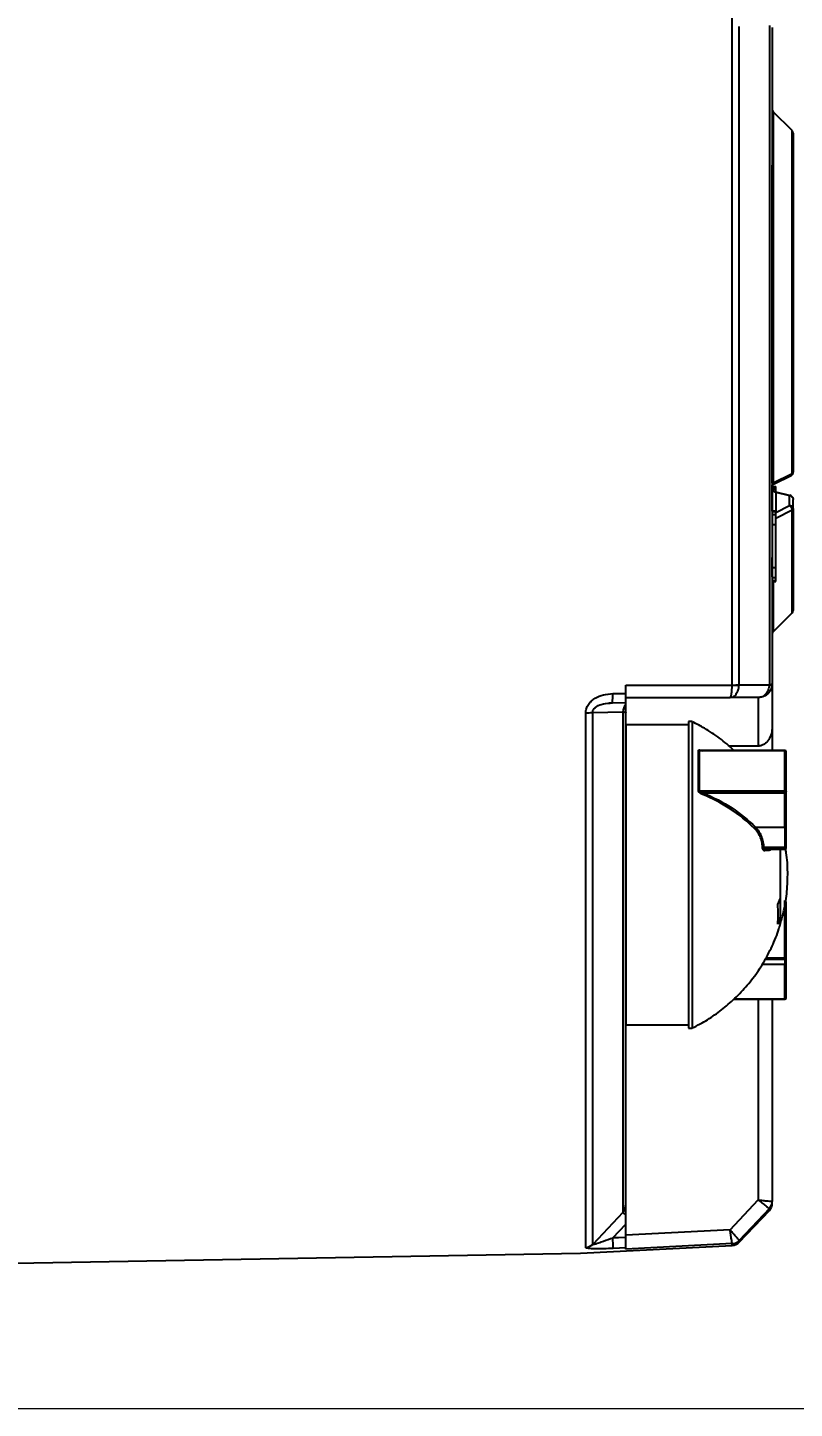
# Model space of a CAD drawing. Header units: millimetres. Extents: x 2687 to 4367, y 1046 to 2234.
# Drawn here: x 4146.4 to 4256.4, y 1858.8 to 2056.8 of the extents above; entities that cross this region are included whole.
import ezdxf

# ---------------------------------------------------------------- set-up
doc = ezdxf.new("R2010")
doc.units = ezdxf.units.MM
doc.layers.add('AM_5', color=3, linetype='Continuous', lineweight=25)
doc.styles.add('SLDTEXTSTYLE1', font='txt.shx', dxfattribs={"width": 0.7, "bigfont": 'gbcbig.shx'})
doc.dimstyles.new('SLDDIMSTYLE12$0', dxfattribs={"dimtxt": 12, "dimasz": 10, "dimexe": 0, "dimexo": 0.0625, "dimgap": 0.875, "dimtad": 1, "dimdec": 1, "dimlfac": 1.8, "dimrnd": 1e-09, "dimzin": 12, "dimdsep": 46, "dimtxsty": 'SLDTEXTSTYLE1', "dimcen": 0.09, "dimdle": 8.16, "dimclrd": 3, "dimclre": 3, "dimadec": 0, "dimazin": 3, "dimtfac": 1, "dimtdec": 1, "dimtofl": 0, "dimtmove": 0, "dimatfit": 3, "dimfxl": 0, "dimfrac": 2, "dimtolj": 1, "dimlwd": 5, "dimlwe": 5, "dimarcsym": 0})

# ---------------------------------------------------------------- blocks, each defined once
blk = doc.blocks.new('*D19')
at = {"layer": 'AM_5', "color": 3, "lineweight": 5, "transparency": 16777216}
blk.add_line((4094.31, 2086.22), (4289.73, 2086.22), dxfattribs=at)
at = {"layer": 'AM_5', "color": 3, "linetype": 'Continuous', "lineweight": 5, "transparency": 16777216}
for p, q in [((4289.73, 2076.22), (4289.73, 1868.79)), ((4094.31, 1858.79), (4289.73, 1858.79))]:
    blk.add_line(p, q, dxfattribs=at)
at = {"layer": 'AM_5', "color": 3, "transparency": 16777216}
for points in [[(4288.06, 2076.22), (4291.39, 2076.22), (4289.73, 2086.22)], [(4288.06, 1868.79), (4291.39, 1868.79), (4289.73, 1858.79)]]:
    blk.add_solid(points, dxfattribs=at)
at = {"layer": 'Defpoints', "color": 0, "transparency": 16777216}
for p in [(4094.24, 2086.22), (4094.24, 1858.79), (4289.73, 1858.79)]:
    blk.add_point(p, dxfattribs=at)
at = {"layer": 'AM_5', "color": 0, "transparency": 16777216, "insert": (4282.85, 1972.51), "char_height": 12, "attachment_point": 5, "rotation": 90, "style": 'SLDTEXTSTYLE1'}
blk.add_mtext('\\A1;230', dxfattribs=at)

msp = doc.modelspace()

# ---------------------------------------------------------------- linework, layer by layer
at = {"color": 7, "linetype": 'Continuous', "lineweight": 25}
for p, q in [((4256.062, 2042.02), (4253.355, 2044.737)), ((4256.062, 1992.874), (4256.062, 2042.02)), ((4256.209, 2041.668), (4256.209, 2039.082)), ((4253.209, 2037.404), (4253.209, 2037.051)), ((4256.208, 1993.024), (4256.208, 1994.317)), ((4253.355, 1991.514), (4256.062, 1992.874)), ((4253.487, 1991.35), (4255.932, 1992.577)), ((4253.487, 1991.35), (4255.932, 1992.577)), ((4253.208, 1991.154), (4253.215, 1991.226)), ((4253.208, 1987.463), (4253.208, 1991.178)), ((4253.208, 1990.973), (4253.708, 1990.973)), ((4253.208, 1990.846), (4253.708, 1990.846)), ((4253.208, 1990.782), (4253.708, 1990.782)), ((4253.236, 1990.591), (4253.708, 1990.591)), ((4253.708, 1990.846), (4253.708, 1990.973)), ((4253.708, 1990.594), (4253.708, 1990.846)), ((4253.708, 1990.591), (4253.708, 1990.782)), ((4253.708, 1990.174), (4253.708, 1990.591)), ((4253.708, 1990.463), (4253.708, 1990.591)), ((4253.708, 1990.174), (4253.708, 1990.463)), ((4253.708, 1990.174), (4255.708, 1989.706)), ((4255.708, 1989.706), (4253.708, 1990.174)), ((4253.708, 1990.174), (4253.708, 1987.522)), ((4253.708, 1987.257), (4255.708, 1988.261)), ((4255.708, 1988.261), (4255.708, 1989.706)), ((4255.94, 1989.651), (4255.754, 1989.728)), ((4255.94, 1989.651), (4255.754, 1989.728)), ((4256.144, 1989.408), (4256.172, 1989.326)), ((4256.192, 1989.267), (4256.176, 1989.332)), ((4256.192, 1989.252), (4256.208, 1989.121)), ((4256.208, 1987.828), (4256.208, 1989.121)), ((4253.208, 1987.522), (4253.708, 1987.522)), ((4253.208, 1987.385), (4253.708, 1987.385)), ((4253.208, 1986.973), (4253.708, 1986.973)), ((4253.708, 1986.445), (4256.062, 1987.625)), ((4253.708, 1987.385), (4253.708, 1987.522)), ((4253.708, 1986.973), (4253.708, 1987.385)), ((4256.062, 1972.86), (4256.062, 1987.625)), ((4253.208, 1985.537), (4253.708, 1985.537)), ((4253.708, 1979.354), (4253.708, 1985.537)), ((4253.208, 1978.055), (4253.208, 1980.799)), ((4253.208, 1979.354), (4253.708, 1979.354)), ((4253.208, 1977.918), (4253.708, 1977.918)), ((4253.208, 1977.506), (4253.708, 1977.506)), ((4253.208, 1977.49), (4253.708, 1977.49)), ((4253.208, 1977.369), (4253.708, 1977.369)), ((4253.355, 1977.369), (4253.355, 1970.153)), ((4253.708, 1977.506), (4253.708, 1977.918)), ((4253.355, 1970.153), (4256.062, 1972.86)), ((4232.208, 1961.322), (4232.208, 1962.497)), ((4232.208, 1962.497), (4247.462, 1962.495)), ((4247.463, 1962.513), (4247.462, 1962.495)), ((4248.469, 1962.495), (4248.472, 1962.564)), ((4248.472, 1962.564), (4252.795, 1962.556)), ((4252.795, 1962.556), (4252.796, 1962.597)), ((4253.208, 1962.717), (4253.202, 1962.556)), ((4230.343, 1961.289), (4232.208, 1961.322)), ((4232.208, 1960.717), (4247.159, 1960.717)), ((4247.159, 1960.717), (4247.387, 1960.779)), ((4247.159, 1960.717), (4247.204, 1960.769)), ((4251.208, 1960.717), (4247.159, 1960.717)), ((4251.208, 1960.717), (4251.208, 1953.765)), ((4227.472, 1958.6), (4231.796, 1958.683)), ((4229.809, 1959.948), (4230.303, 1959.995)), ((4229.97, 1959.925), (4230.29, 1959.973)), ((4230.29, 1959.973), (4232.208, 1960.007)), ((4232.208, 1958.532), (4232.208, 1959.707)), ((4241.208, 1956.801), (4232.208, 1956.801)), ((4241.708, 1957.301), (4241.208, 1957.301)), ((4241.208, 1957.301), (4241.208, 1919.745)), ((4241.708, 1957.301), (4241.708, 1919.745)), ((4253.208, 1956.465), (4253.208, 1953.152)), ((4242.629, 1947.35), (4242.629, 1953.137)), ((4255.008, 1953.152), (4242.723, 1953.152)), ((4242.725, 1953.117), (4242.725, 1947.336)), ((4242.725, 1953.117), (4255.008, 1953.117)), ((4251.208, 1953.765), (4246.982, 1953.765)), ((4255.008, 1953.152), (4255.008, 1953.093)), ((4255.008, 1953.117), (4255.008, 1953.152)), ((4255.008, 1947.336), (4255.008, 1953.117)), ((4255.208, 1949.918), (4255.208, 1952.952)), ((4255.208, 1950.363), (4255.208, 1952.952)), ((4255.208, 1947.224), (4255.208, 1950.363)), ((4242.725, 1947.336), (4255.008, 1947.336)), ((4243.296, 1947.083), (4255.008, 1947.083)), ((4255.008, 1947.083), (4255.008, 1947.336)), ((4255.008, 1942.15), (4255.008, 1947.083)), ((4255.208, 1942.291), (4255.208, 1947.224)), ((4250.828, 1942.15), (4255.008, 1942.15)), ((4255.008, 1942.15), (4255.008, 1939.225)), ((4255.008, 1939.225), (4251.983, 1939.225)), ((4252.359, 1938.777), (4252.112, 1938.744)), ((4252.282, 1938.968), (4255.008, 1938.968)), ((4252.285, 1938.972), (4252.405, 1938.988)), ((4252.285, 1938.972), (4255.008, 1938.972)), ((4254.405, 1931.972), (4254.405, 1938.972)), ((4254.408, 1928.301), (4254.408, 1938.968)), ((4255.008, 1939.03), (4255.008, 1939.225)), ((4255.008, 1938.972), (4255.008, 1939.03)), ((4255.008, 1938.968), (4255.008, 1938.972)), ((4253.997, 1931.058), (4254.405, 1931.972)), ((4255.008, 1923.398), (4255.008, 1931.634)), ((4255.208, 1931.414), (4255.208, 1931.43)), ((4254.405, 1929.144), (4253.997, 1928.23)), ((4254.072, 1929.144), (4254.405, 1929.144)), ((4254.405, 1928.301), (4254.405, 1929.144)), ((4254.908, 1929.255), (4255.208, 1929.255)), ((4254.373, 1928.301), (4254.408, 1928.301)), ((4252.202, 1923.204), (4255.008, 1923.204)), ((4252.285, 1923.398), (4255.008, 1923.398)), ((4255.008, 1923.262), (4255.008, 1923.398)), ((4255.008, 1923.204), (4255.008, 1923.262)), ((4255.008, 1923.211), (4255.008, 1923.204)), ((4255.008, 1923.204), (4255.008, 1922.442)), ((4255.208, 1920.24), (4255.208, 1923.378)), ((4255.208, 1922.583), (4255.208, 1923.088)), ((4255.008, 1922.442), (4251.764, 1922.442)), ((4255.008, 1917.509), (4255.008, 1922.442)), ((4255.208, 1917.651), (4255.208, 1922.583)), ((4241.208, 1919.745), (4241.208, 1913.301)), ((4241.708, 1919.745), (4241.708, 1913.301)), ((4255.208, 1917.651), (4255.208, 1920.24)), ((4247.66, 1917.451), (4255.008, 1917.451)), ((4247.722, 1917.509), (4255.008, 1917.509)), ((4251.208, 1917.451), (4251.208, 1888.676)), ((4253.208, 1917.451), (4253.208, 1888.476)), ((4255.008, 1917.451), (4255.008, 1917.509)), ((4255.008, 1917.485), (4255.008, 1917.451)), ((4232.208, 1913.801), (4241.208, 1913.801)), ((4241.208, 1913.301), (4241.708, 1913.301)), ((4247.159, 1884.396), (4251.208, 1888.676)), ((4252.795, 1887.448), (4248.472, 1882.878)), ((4248.472, 1882.631), (4252.796, 1887.187)), ((4252.796, 1887.446), (4252.795, 1887.448)), ((4252.796, 1887.446), (4252.796, 1887.187)), ((4253.205, 1888.477), (4253.208, 1888.476)), ((4231.796, 1886.903), (4227.472, 1882.316)), ((4230.356, 1883.226), (4232.208, 1885.19)), ((4232.208, 1883.32), (4232.208, 1885.19)), ((4096.208, 1878.767), (4225.734, 1881.027)), ((4225.734, 1881.027), (4247.462, 1882.166)), ((4232.208, 1881.827), (4230.409, 1881.735)), ((4247.462, 1882.415), (4232.208, 1881.613)), ((4232.208, 1881.613), (4232.208, 1881.827)), ((4247.462, 1882.415), (4247.462, 1882.414)), ((4247.462, 1882.166), (4247.462, 1882.414)), ((4248.472, 1882.878), (4248.47, 1882.881)), ((4248.472, 1882.631), (4248.472, 1882.878))]:
    msp.add_line(p, q, dxfattribs=at)
at = {"color": 7, "linetype": 'Continuous', "lineweight": 25, "flags": 128}
for points in [[(4247.463, 1962.513), (4247.463, 1968.121), (4247.463, 1973.746), (4247.463, 1979.366), (4247.463, 1984.96), (4247.463, 1990.505), (4247.463, 1995.98), (4247.463, 2001.365), (4247.463, 2006.637), (4247.463, 2011.777), (4247.463, 2016.765), (4247.463, 2021.581), (4247.463, 2026.207), (4247.463, 2030.625), (4247.463, 2034.817), (4247.463, 2038.768), (4247.463, 2042.462), (4247.463, 2045.884), (4247.463, 2049.022), (4247.463, 2051.863), (4247.463, 2054.396), (4247.463, 2056.612), (4247.463, 2058.502)], [(4248.472, 1962.564), (4248.473, 1968.249), (4248.473, 1973.951), (4248.473, 1979.647), (4248.473, 1985.314), (4248.473, 1990.929), (4248.473, 1996.471), (4248.473, 2001.916), (4248.473, 2007.242), (4248.473, 2012.429), (4248.473, 2017.455), (4248.473, 2022.3), (4248.473, 2026.944), (4248.473, 2031.37), (4248.473, 2035.558), (4248.473, 2039.493), (4248.473, 2043.158), (4248.473, 2046.539), (4248.473, 2049.621), (4248.473, 2052.393), (4248.473, 2054.844), (4248.473, 2056.963)], [(4252.797, 2057.108), (4252.797, 2056.214), (4252.797, 2054.967), (4252.797, 2053.374), (4252.797, 2051.44), (4252.797, 2049.173), (4252.797, 2046.584), (4252.797, 2043.683), (4252.797, 2040.483), (4252.797, 2036.996), (4252.797, 2033.238), (4252.797, 2029.224), (4252.797, 2024.972), (4252.797, 2020.498), (4252.797, 2015.823), (4252.797, 2010.965), (4252.797, 2005.946), (4252.797, 2000.785), (4252.796, 1995.506), (4252.796, 1990.129), (4252.796, 1984.679), (4252.796, 1979.177), (4252.796, 1973.647), (4252.796, 1968.113), (4252.796, 1962.597)], [(4253.355, 2044.737), (4253.355, 2044.237), (4253.355, 2043.358), (4253.355, 2042.108), (4253.355, 2040.501), (4253.355, 2038.553), (4253.355, 2036.284), (4253.355, 2033.718), (4253.355, 2030.881), (4253.355, 2027.803), (4253.355, 2024.515), (4253.355, 2021.051), (4253.355, 2017.447), (4253.355, 2013.741), (4253.355, 2009.97), (4253.355, 2006.174), (4253.355, 2002.391), (4253.355, 1998.662), (4253.355, 1995.023), (4253.355, 1991.514)], [(4253.208, 1991.445), (4253.208, 1993.142), (4253.208, 1996.106), (4253.208, 1999.206), (4253.208, 2002.404), (4253.208, 2005.662), (4253.208, 2008.94), (4253.209, 2012.198), (4253.209, 2015.396), (4253.209, 2018.496), (4253.209, 2021.461), (4253.209, 2024.253), (4253.209, 2026.84), (4253.209, 2029.189), (4253.209, 2031.273), (4253.209, 2033.065), (4253.209, 2034.545), (4253.209, 2035.695), (4253.209, 2036.499), (4253.209, 2036.95), (4253.209, 2037.051)], [(4253.708, 1990.174), (4253.724, 1990.188), (4253.739, 1990.195), (4253.753, 1990.196), (4253.766, 1990.19), (4253.776, 1990.177), (4253.784, 1990.159)], [(4226.462, 1881.855), (4226.462, 1882.812), (4226.462, 1884.14), (4226.462, 1885.834), (4226.463, 1887.885), (4226.463, 1890.286), (4226.463, 1893.027), (4226.463, 1896.097), (4226.463, 1899.482), (4226.463, 1903.168), (4226.463, 1907.142), (4226.463, 1911.385), (4226.463, 1915.881), (4226.463, 1920.611), (4226.463, 1925.555), (4226.463, 1930.694), (4226.463, 1936.005), (4226.463, 1941.467), (4226.463, 1947.057), (4226.463, 1952.752), (4226.463, 1958.529)], [(4227.472, 1882.316), (4227.472, 1883.269), (4227.472, 1884.59), (4227.472, 1886.275), (4227.472, 1888.316), (4227.472, 1890.705), (4227.472, 1893.432), (4227.472, 1896.485), (4227.472, 1899.853), (4227.472, 1903.521), (4227.472, 1907.474), (4227.472, 1911.696), (4227.472, 1916.169), (4227.472, 1920.875), (4227.472, 1925.794), (4227.472, 1930.906), (4227.472, 1936.191), (4227.472, 1941.625), (4227.472, 1947.186), (4227.472, 1952.853), (4227.472, 1958.6)], [(4231.796, 1958.683), (4231.796, 1953.005), (4231.796, 1947.413), (4231.796, 1941.935), (4231.796, 1936.593), (4231.796, 1931.413), (4231.796, 1926.417), (4231.796, 1921.627), (4231.796, 1917.066), (4231.796, 1912.753), (4231.796, 1908.708), (4231.796, 1904.95), (4231.796, 1901.494), (4231.796, 1898.357), (4231.796, 1895.553), (4231.796, 1893.093), (4231.796, 1890.99), (4231.796, 1889.252), (4231.796, 1887.888), (4231.796, 1886.903)], [(4232.208, 1956.801), (4232.208, 1956.732), (4232.208, 1956.336), (4232.208, 1955.595), (4232.208, 1954.52), (4232.208, 1953.13), (4232.208, 1951.447), (4232.208, 1949.499), (4232.208, 1947.318), (4232.208, 1944.939), (4232.208, 1942.402), (4232.208, 1939.749), (4232.208, 1937.022), (4232.208, 1934.268), (4232.208, 1931.53), (4232.208, 1928.854), (4232.208, 1926.284), (4232.208, 1923.863), (4232.208, 1921.629), (4232.208, 1919.619), (4232.208, 1917.867), (4232.208, 1916.401), (4232.208, 1915.246), (4232.208, 1914.42), (4232.208, 1913.936), (4232.208, 1913.801)], [(4255.008, 1947.336), (4255.047, 1947.334), (4255.085, 1947.327), (4255.119, 1947.317), (4255.15, 1947.303), (4255.174, 1947.286), (4255.193, 1947.267), (4255.204, 1947.246), (4255.208, 1947.224)], [(4232.208, 1883.32), (4231.171, 1883.267), (4230.356, 1883.226)], [(4247.159, 1884.396), (4238.786, 1883.956), (4232.208, 1883.611)]]:
    msp.add_lwpolyline(points, dxfattribs=at)
at = {"color": 7, "linetype": 'Continuous', "lineweight": 25}
for centre, radius, start, end in [((4253.706, 2045.09), 0.498, 180.0161, 225.11705), ((4255.712, 2041.668), 0.497, 0.01882, 45.13639), ((4255.709, 2041.668), 0.5, 359.99969, 44.79592), ((4255.708, 1993.024), 0.5, 296.63012, 359.99969), ((4256.016, 1993.066), 0.197, 283.44681, 347.66321), ((4253.402, 1991.321), 0.198, 103.88416, 168.00896), ((4255.748, 1989.68), 0.0477, 83.56953, 147.17328), ((4255.74, 1987.792), 0.47, 4.40164, 93.81095), ((4255.943, 1989.623), 0.0277, 97.12051, 149.18729), ((4253.595, 1987.691), 0.386, 180.21967, 206.01538), ((4255.96, 1987.853), 0.25, 294.15126, 354.20295), ((4255.708, 1973.214), 0.5, 314.99969, 359.99969), ((4253.708, 1969.799), 0.5, 134.99969, 179.99969), ((4247.966, 1972.368), 9.886, 267.083, 272.91637), ((4247.474, 1972.23), 9.717, 269.93747, 275.9006), ((4252.998, 1964.387), 1.842, 263.65489, 276.34449), ((4252.839, 1963.217), 0.622, 266.06012, 306.40262), ((4224.093, 1960.878), 6.263, 351.68842, 3.7557), ((4226.472, 1965.593), 7.063, 269.92223, 278.13872), ((4233.471, 1958.604), 1.677, 138.87029, 177.29865), ((4242.724, 1953.351), 0.233, 246.02224, 270.18014), ((4255.024, 1952.933), 0.185, 5.85563, 94.8496), ((4242.723, 1947.667), 0.331, 253.51988, 270.27832), ((4243.681, 1946.78), 0.49, 141.82926, 172.1209), ((4234.615, 1925.592), 22.921, 45.54722, 68.01561), ((4255.033, 1947.259), 0.179, 261.95022, 348.57794), ((4250.962, 1941.875), 0.305, 116.01, 165.05926), ((4255.033, 1942.327), 0.179, 261.95022, 348.57794), ((4251.955, 1939.692), 0.467, 252.26466, 273.46457), ((4252.305, 1938.777), 0.196, 95.78901, 189.85034), ((4255.055, 1938.998), 0.232, 48.45888, 101.56082), ((4255.008, 1939.172), 0.2, 269.98722, 359.98721), ((4255.008, 1939.168), 0.2, 269.99969, 359.99969), ((4242.479, 1929.644), 11.604, 352.99933, 7.00005), ((4255.058, 1925.097), 1.7, 268.31568, 275.06344), ((4255.012, 1923.407), 0.196, 268.95412, 358.91449), ((4255.033, 1922.619), 0.179, 261.95022, 348.57794), ((4255.033, 1917.686), 0.179, 261.95022, 348.57794), ((4255.024, 1917.67), 0.185, 265.14978, 354.14375), ((4251.703, 1888.479), 1.502, 316.65544, 359.93159), ((4251.715, 1888.476), 1.493, 316.39345, 359.98594), ((4251.708, 1888.22), 1.5, 316.49969, 359.99969), ((4240.328, 1895.162), 11.875, 224.06966, 226.85818), ((4203.674, 1881.543), 26.736, 0.41239, 3.60861), ((4226.386, 1883.358), 1.506, 272.92959, 316.19309), ((4247.38, 1883.917), 1.504, 273.13792, 316.44856), ((4247.384, 1883.914), 1.502, 272.97726, 316.40216), ((4247.384, 1883.664), 1.5, 272.99969, 316.49969)]:
    msp.add_arc(centre, radius, start, end, dxfattribs=at)
for points in [[(4253.209, 2056.793), (4253.209, 2056.703), (4253.209, 2056.522), (4253.209, 2055.067), (4253.209, 2052.762), (4253.209, 2049.547), (4253.209, 2045.482), (4253.209, 2040.604), (4253.209, 2034.97), (4253.209, 2028.642), (4253.209, 2021.69), (4253.209, 2014.192), (4253.208, 2006.231), (4253.208, 1997.896), (4253.208, 1989.277), (4253.208, 1980.475), (4253.208, 1971.576), (4253.208, 1965.67), (4253.208, 1962.717)], [(4256.209, 2041.668), (4256.209, 2041.501), (4256.209, 2041.166), (4256.209, 2040.049), (4256.209, 2038.499), (4256.209, 2036.495), (4256.209, 2034.076), (4256.209, 2031.275), (4256.209, 2028.133), (4256.209, 2024.694), (4256.209, 2021.008), (4256.209, 2017.128), (4256.208, 2013.11), (4256.208, 2009.012), (4256.208, 2004.89), (4256.208, 2000.811), (4256.208, 1996.813), (4256.208, 1994.287), (4256.208, 1993.024)], [(4253.208, 1990.708), (4253.213, 1990.661), (4253.224, 1990.567), (4253.288, 1990.49), (4253.32, 1990.451)], [(4256.208, 1987.828), (4256.208, 1986.732), (4256.208, 1984.541), (4256.208, 1981.66), (4256.208, 1979.129), (4256.208, 1977.013), (4256.208, 1975.331), (4256.208, 1974.122), (4256.208, 1973.356), (4256.208, 1973.261), (4256.208, 1973.214)], [(4253.208, 1962.717), (4253.208, 1962.639), (4253.208, 1962.483), (4253.208, 1961.215), (4253.208, 1959.284), (4253.208, 1957.405), (4253.208, 1956.465)], [(4243.296, 1947.083), (4244.737, 1946.403), (4247.621, 1945.043), (4249.759, 1943.114), (4250.828, 1942.15)]]:
    msp.add_open_spline(points, degree=3, dxfattribs=at)
for points, knots in [([(4256.208, 2007.506), (4256.208, 2008.761), (4256.208, 2011.27), (4256.209, 2014.981), (4256.209, 2017.706), (4256.209, 2019.495), (4256.209, 2020.416), (4256.209, 2021.323), (4256.209, 2022.217), (4256.209, 2023.096), (4256.209, 2023.687), (4256.209, 2024.099), (4256.209, 2024.575), (4256.209, 2025.29), (4256.209, 2026.106), (4256.209, 2026.814), (4256.209, 2027.498), (4256.209, 2028.182), (4256.209, 2028.669), (4256.209, 2029.406), (4256.209, 2030.289), (4256.209, 2031.457), (4256.209, 2032.438), (4256.209, 2033.275), (4256.209, 2033.918), (4256.209, 2034.428), (4256.209, 2034.863), (4256.209, 2035.276), (4256.209, 2035.678), (4256.209, 2035.955), (4256.209, 2036.333), (4256.209, 2036.752), (4256.209, 2037.274), (4256.209, 2037.712), (4256.209, 2038.036), (4256.209, 2038.268), (4256.209, 2038.428), (4256.209, 2038.574), (4256.209, 2038.671), (4256.209, 2038.748), (4256.209, 2038.825), (4256.209, 2038.93), (4256.209, 2039.019), (4256.209, 2039.065), (4256.209, 2039.082)], [0, 0, 0, 0, 0.0803647, 0.1607294, 0.2410941, 0.2624684, 0.283842, 0.3052151, 0.3265873, 0.3479574, 0.3693255, 0.3704427, 0.3788854, 0.405204, 0.4251182, 0.4428013, 0.4618483, 0.4808946, 0.4999402, 0.5035205, 0.5449145, 0.57896, 0.6143836, 0.643615, 0.6685119, 0.6871043, 0.7041218, 0.7223404, 0.7405585, 0.758776, 0.762108, 0.7964253, 0.8245029, 0.853496, 0.8824879, 0.8971785, 0.9118685, 0.9265578, 0.9412466, 0.9442716, 0.9541998, 0.9705965, 0.9890576, 1, 1, 1, 1]), ([(4256.208, 1999.327), (4256.208, 1999.488), (4256.208, 1999.962), (4256.208, 2000.458), (4256.208, 2000.934), (4256.208, 2001.49), (4256.208, 2002.334), (4256.208, 2003.294), (4256.208, 2004.981), (4256.208, 2006.373), (4256.208, 2007.506)], [0, 0, 0, 0, 0.0605828, 0.1780059, 0.1845972, 0.2371842, 0.3838571, 0.4956302, 0.5891103, 1, 1, 1, 1]), ([(4256.208, 1994.317), (4256.208, 1994.613), (4256.208, 1995.204), (4256.208, 1996.106), (4256.208, 1996.939), (4256.208, 1997.476), (4256.208, 1997.704)], [0, 0, 0, 0, 0.267189, 0.5343632, 0.8015234, 1, 1, 1, 1]), ([(4255.931, 1992.578), (4255.943, 1992.585), (4255.976, 1992.601), (4256.014, 1992.648), (4256.057, 1992.734), (4256.06, 1992.819), (4256.062, 1992.874)], [0, 0, 0, 0, 0.1405401, 0.3746799, 0.5898936, 1, 1, 1, 1]), ([(4253.339, 1990.453), (4253.311, 1990.48), (4253.255, 1990.533), (4253.23, 1990.597), (4253.218, 1990.629)], [0, 0, 0, 0, 0.5052965, 1, 1, 1, 1]), ([(4253.32, 1990.452), (4253.32, 1990.459), (4253.32, 1990.474), (4253.302, 1990.485), (4253.273, 1990.484), (4253.246, 1990.473), (4253.232, 1990.467)], [0, 0, 0, 0, 0.2336109, 0.4844564, 0.7436939, 1, 1, 1, 1]), ([(4253.237, 1991.2), (4253.243, 1991.199), (4253.263, 1991.196), (4253.33, 1991.257), (4253.432, 1991.317), (4253.484, 1991.348)], [0, 0, 0, 0, 0.1601422, 0.5688581, 1, 1, 1, 1]), ([(4253.32, 1990.451), (4253.345, 1990.421), (4253.397, 1990.358), (4253.528, 1990.251), (4253.636, 1990.205), (4253.708, 1990.174)], [0, 0, 0, 0, 0.233085, 0.4930073, 1, 1, 1, 1]), ([(4253.479, 1991.348), (4253.478, 1991.346), (4253.458, 1991.331), (4253.426, 1991.333), (4253.386, 1991.349), (4253.363, 1991.398), (4253.354, 1991.458), (4253.355, 1991.495), (4253.355, 1991.514)], [0, 0, 0, 0, 0.02846283, 0.31204876, 0.56943896, 0.79305666, 0.89635991, 1, 1, 1, 1]), ([(4255.708, 1989.706), (4255.748, 1989.699), (4255.821, 1989.685), (4255.889, 1989.652), (4255.92, 1989.637)], [0, 0, 0, 0, 0.5446681, 1, 1, 1, 1]), ([(4256.036, 1987.828), (4256.021, 1987.872), (4255.988, 1987.967), (4255.906, 1988.096), (4255.808, 1988.201), (4255.741, 1988.241), (4255.708, 1988.261)], [0, 0, 0, 0, 0.239538, 0.5175571, 0.7682031, 1, 1, 1, 1]), ([(4255.92, 1989.637), (4255.962, 1989.61), (4256.051, 1989.551), (4256.137, 1989.426), (4256.196, 1989.28), (4256.204, 1989.18), (4256.208, 1989.121)], [0, 0, 0, 0, 0.2427138, 0.5154318, 0.7146901, 1, 1, 1, 1]), ([(4255.92, 1989.584), (4255.962, 1989.559), (4256.051, 1989.507), (4256.136, 1989.395), (4256.196, 1989.264), (4256.204, 1989.174), (4256.208, 1989.121)], [0, 0, 0, 0, 0.2421389, 0.5153871, 0.7139591, 1, 1, 1, 1]), ([(4256.19, 1989.273), (4256.191, 1989.269), (4256.208, 1989.221), (4256.208, 1989.169), (4256.208, 1989.121)], [0, 0, 0, 0, 0.0659147, 1, 1, 1, 1]), ([(4253.708, 1982.377), (4253.708, 1983), (4253.708, 1984.245), (4253.708, 1985.715), (4253.708, 1986.651), (4253.708, 1987.165), (4253.708, 1987.475), (4253.708, 1987.506), (4253.708, 1987.522)], [0, 0, 0, 0, 0.25015941, 0.49958066, 0.62466902, 0.74973011, 0.87480959, 1, 1, 1, 1]), ([(4253.708, 1985.537), (4253.708, 1985.86), (4253.708, 1986.264), (4253.708, 1986.691), (4253.708, 1986.873), (4253.708, 1986.933), (4253.708, 1986.973)], [0, 0, 0, 0, 0.4996211, 0.6251499, 0.7494732, 1, 1, 1, 1]), ([(4256.062, 1987.625), (4256.062, 1987.657), (4256.063, 1987.722), (4256.045, 1987.792), (4256.036, 1987.828)], [0, 0, 0, 0, 0.4935537, 1, 1, 1, 1]), ([(4253.708, 1977.369), (4253.708, 1977.372), (4253.708, 1977.379), (4253.708, 1977.466), (4253.708, 1977.695), (4253.708, 1978.216), (4253.708, 1979.168), (4253.708, 1980.609), (4253.708, 1981.787), (4253.708, 1982.377)], [0, 0, 0, 0, 0.06265322, 0.12530292, 0.25030366, 0.37521459, 0.50021885, 0.74968949, 1, 1, 1, 1]), ([(4253.708, 1977.918), (4253.708, 1977.958), (4253.708, 1978.018), (4253.708, 1978.197), (4253.708, 1978.627), (4253.708, 1979.031), (4253.708, 1979.354)], [0, 0, 0, 0, 0.2505117, 0.3752446, 0.5001647, 1, 1, 1, 1]), ([(4247.204, 1960.769), (4247.225, 1960.786), (4247.282, 1960.831), (4247.363, 1961.182), (4247.437, 1961.758), (4247.454, 1962.248), (4247.462, 1962.495)], [0, 0, 0, 0, 0.1562523, 0.4311744, 0.7127035, 1, 1, 1, 1]), ([(4247.387, 1960.779), (4247.464, 1960.794), (4247.699, 1960.839), (4248.04, 1961.183), (4248.36, 1961.757), (4248.432, 1962.248), (4248.469, 1962.495)], [0, 0, 0, 0, 0.138581, 0.419261, 0.7066865, 1, 1, 1, 1]), ([(4252.795, 1962.556), (4252.755, 1962.302), (4252.678, 1961.8), (4252.294, 1961.197), (4251.787, 1960.793), (4251.4, 1960.742), (4251.208, 1960.717)], [0, 0, 0, 0, 0.2577147, 0.5100976, 0.7565093, 1, 1, 1, 1]), ([(4253.202, 1962.556), (4253.157, 1962.318), (4253.065, 1961.826), (4252.622, 1961.247), (4252.121, 1960.914), (4251.65, 1960.746), (4251.362, 1960.727), (4251.208, 1960.717)], [0, 0, 0, 0, 0.24183895, 0.49912391, 0.70899919, 0.84445044, 1, 1, 1, 1]), ([(4226.463, 1958.529), (4226.483, 1958.739), (4226.525, 1959.172), (4226.845, 1959.754), (4227.281, 1960.258), (4227.983, 1960.763), (4229.016, 1961.189), (4229.888, 1961.255), (4230.343, 1961.289)], [0, 0, 0, 0, 0.12078624, 0.24907603, 0.37313457, 0.50137525, 0.74046612, 1, 1, 1, 1]), ([(4232.208, 1960.007), (4232.208, 1960.014), (4232.208, 1960.027), (4232.208, 1960.142), (4232.208, 1960.379), (4232.208, 1960.792), (4232.208, 1961.147), (4232.208, 1961.322)], [0, 0, 0, 0, 0.150225, 0.2871088, 0.5005337, 0.7538342, 1, 1, 1, 1]), ([(4227.472, 1958.6), (4227.474, 1958.668), (4227.477, 1958.801), (4227.561, 1958.995), (4227.691, 1959.17), (4228.034, 1959.484), (4228.81, 1959.832), (4229.54, 1959.891), (4229.97, 1959.925)], [0, 0, 0, 0, 0.0635988, 0.1268625, 0.1941501, 0.267332, 0.5677277, 1, 1, 1, 1]), ([(4231.796, 1958.683), (4231.902, 1958.665), (4232.07, 1958.636), (4232.188, 1958.583), (4232.201, 1958.55), (4232.208, 1958.532)], [0, 0, 0, 0, 0.4463965, 0.7099365, 1, 1, 1, 1]), ([(4232.208, 1959.707), (4232.208, 1959.796), (4232.208, 1959.973), (4232.208, 1959.995), (4232.208, 1960.007)], [0, 0, 0, 0, 0.5015357, 1, 1, 1, 1]), ([(4232.208, 1887.963), (4232.208, 1888.353), (4232.208, 1888.795), (4232.208, 1889.494), (4232.208, 1889.721), (4232.208, 1889.958), (4232.208, 1890.205), (4232.208, 1890.463), (4232.208, 1890.651), (4232.208, 1890.833), (4232.208, 1891.156), (4232.208, 1891.674), (4232.208, 1892.306), (4232.208, 1892.889), (4232.208, 1893.384), (4232.208, 1893.812), (4232.208, 1894.15), (4232.208, 1894.496), (4232.208, 1894.85), (4232.208, 1895.212), (4232.208, 1895.471), (4232.208, 1895.722), (4232.208, 1896.242), (4232.208, 1897.116), (4232.208, 1898.224), (4232.208, 1899.505), (4232.208, 1900.905), (4232.208, 1902.307), (4232.208, 1903.192), (4232.208, 1903.967), (4232.208, 1904.843), (4232.208, 1906.043), (4232.208, 1907.089), (4232.208, 1907.955), (4232.208, 1908.629), (4232.208, 1909.312), (4232.208, 1910.005), (4232.208, 1910.706), (4232.208, 1911.201), (4232.208, 1911.645), (4232.208, 1913.094), (4232.208, 1915.608), (4232.208, 1919.158), (4232.208, 1922.59), (4232.208, 1925.992), (4232.208, 1929.658), (4232.208, 1934.739), (4232.208, 1941.582), (4232.208, 1949.918), (4232.208, 1955.661), (4232.208, 1958.532)], [0, 0, 0, 0, 0.0669054, 0.0756699, 0.0844343, 0.0931986, 0.1019628, 0.110727, 0.119491, 0.1204246, 0.1282783, 0.1499631, 0.1666235, 0.1807533, 0.1958166, 0.2037808, 0.2117449, 0.219709, 0.2276731, 0.2356371, 0.2436011, 0.2444503, 0.2516161, 0.2765316, 0.2974645, 0.315335, 0.3470796, 0.3706379, 0.3847586, 0.3894352, 0.4071383, 0.4252052, 0.4432721, 0.4527358, 0.4621996, 0.4716633, 0.481127, 0.4905907, 0.5000544, 0.5009281, 0.5082098, 0.5573213, 0.596775, 0.6369947, 0.6768853, 0.7110643, 0.7564848, 0.8376565, 0.9188283, 1, 1, 1, 1]), ([(4247.703, 1953.152), (4247.687, 1953.168), (4247.068, 1953.813), (4245.667, 1954.896), (4243.708, 1956.27), (4242.351, 1956.952), (4241.769, 1957.244)], [0, 0, 0, 0, 0.0091918, 0.3708214, 0.7305516, 1, 1, 1, 1]), ([(4253.208, 1956.465), (4253.185, 1956.158), (4253.138, 1955.543), (4252.816, 1954.822), (4252.441, 1954.33), (4252.087, 1954.028), (4251.673, 1953.81), (4251.363, 1953.78), (4251.208, 1953.765)], [0, 0, 0, 0, 0.249084, 0.4984155, 0.627822, 0.7492339, 0.8744041, 1, 1, 1, 1]), ([(4242.629, 1953.137), (4242.63, 1953.146), (4242.632, 1953.163), (4242.654, 1953.189), (4242.721, 1953.211), (4242.904, 1953.197), (4243.079, 1953.132), (4243.195, 1953.089)], [0, 0, 0, 0, 0.0577492, 0.1171536, 0.2515259, 0.5011744, 1, 1, 1, 1]), ([(4243.091, 1953.126), (4243.055, 1953.132), (4242.963, 1953.149), (4242.846, 1953.155), (4242.76, 1953.147), (4242.732, 1953.133), (4242.726, 1953.124), (4242.725, 1953.12), (4242.725, 1953.117)], [0, 0, 0, 0, 0.2547299, 0.6618691, 0.8675208, 0.9398473, 0.9708547, 1, 1, 1, 1]), ([(4243.195, 1946.847), (4243.079, 1946.903), (4242.904, 1946.987), (4242.721, 1947.149), (4242.654, 1947.249), (4242.632, 1947.309), (4242.63, 1947.336), (4242.629, 1947.35)], [0, 0, 0, 0, 0.4973637, 0.7473602, 0.8823614, 0.9420119, 1, 1, 1, 1]), ([(4242.725, 1947.336), (4242.725, 1947.332), (4242.726, 1947.325), (4242.733, 1947.308), (4242.761, 1947.274), (4242.848, 1947.219), (4243.031, 1947.145), (4243.191, 1947.107), (4243.296, 1947.083)], [0, 0, 0, 0, 0.0199494, 0.0412107, 0.0909977, 0.2333785, 0.5006511, 1, 1, 1, 1]), ([(4255.208, 1947.187), (4255.208, 1947.279), (4255.208, 1947.461), (4255.208, 1947.835), (4255.208, 1948.019)], [0, 0, 0, 0, 0.5088221, 1, 1, 1, 1]), ([(4255.208, 1941.453), (4255.208, 1941.845), (4255.208, 1942.638), (4255.208, 1944.072), (4255.208, 1945.612), (4255.208, 1946.673), (4255.208, 1947.199)], [0, 0, 0, 0, 0.2473879, 0.5, 0.7526121, 1, 1, 1, 1]), ([(4251.813, 1939.247), (4251.789, 1939.509), (4251.742, 1940.034), (4251.473, 1940.793), (4251.112, 1941.454), (4250.815, 1941.788), (4250.667, 1941.954)], [0, 0, 0, 0, 0.24981235, 0.49984454, 0.75023976, 1, 1, 1, 1]), ([(4250.828, 1942.15), (4250.988, 1941.956), (4251.29, 1941.589), (4251.654, 1940.862), (4251.914, 1940.059), (4251.961, 1939.498), (4251.983, 1939.225)], [0, 0, 0, 0, 0.2650194, 0.5000669, 0.7573424, 1, 1, 1, 1]), ([(4255.208, 1939.172), (4255.208, 1939.444), (4255.208, 1939.999), (4255.208, 1940.851), (4255.208, 1941.652), (4255.208, 1942.081), (4255.208, 1942.291)], [0, 0, 0, 0, 0.24558897, 0.5, 0.75441103, 1, 1, 1, 1]), ([(4252.112, 1938.744), (4252.079, 1938.752), (4252.013, 1938.77), (4251.932, 1938.865), (4251.877, 1938.965), (4251.843, 1939.054), (4251.819, 1939.15), (4251.815, 1939.215), (4251.813, 1939.247)], [0, 0, 0, 0, 0.24960183, 0.49829619, 0.62558928, 0.74862866, 0.87572186, 1, 1, 1, 1]), ([(4251.983, 1939.225), (4251.986, 1939.21), (4251.991, 1939.177), (4252.016, 1939.126), (4252.054, 1939.077), (4252.114, 1939.025), (4252.183, 1938.99), (4252.245, 1938.974), (4252.275, 1938.973), (4252.285, 1938.972)], [0, 0, 0, 0, 0.0985259, 0.2116632, 0.3444444, 0.5000064, 0.7493767, 0.9135439, 1, 1, 1, 1]), ([(4253.062, 1938.968), (4253.008, 1938.924), (4252.823, 1938.771), (4252.551, 1938.774), (4252.359, 1938.777)], [0, 0, 0, 0, 0.293654, 1, 1, 1, 1]), ([(4254.393, 1928.365), (4254.572, 1928.974), (4255.008, 1930.464), (4255.363, 1932.922), (4255.463, 1935.685), (4255.374, 1937.723), (4255.161, 1938.808), (4255.126, 1938.981)], [0, 0, 0, 0, 0.1773931, 0.4334028, 0.6911236, 0.9505096, 1, 1, 1, 1]), ([(4255.208, 1928.311), (4255.208, 1928.521), (4255.208, 1928.95), (4255.208, 1929.751), (4255.208, 1930.604), (4255.208, 1931.158), (4255.208, 1931.43)], [0, 0, 0, 0, 0.245589, 0.5, 0.754411, 1, 1, 1, 1]), ([(4255.208, 1923.404), (4255.208, 1923.929), (4255.208, 1924.99), (4255.208, 1926.53), (4255.208, 1927.964), (4255.208, 1928.757), (4255.208, 1929.149)], [0, 0, 0, 0, 0.2473879, 0.5, 0.7526121, 1, 1, 1, 1]), ([(4241.724, 1913.339), (4242.116, 1913.528), (4243.236, 1914.066), (4244.984, 1915.194), (4246.958, 1916.715), (4248.806, 1918.485), (4250.49, 1920.476), (4251.979, 1922.669), (4253.215, 1925.045), (4254.019, 1926.942), (4254.311, 1928.063), (4254.376, 1928.31)], [0, 0, 0, 0, 0.0647369, 0.184574, 0.3082168, 0.4349126, 0.5640589, 0.6951798, 0.827906, 0.9619593, 1, 1, 1, 1]), ([(4231.796, 1886.903), (4231.914, 1887.06), (4232.152, 1887.375), (4232.189, 1887.767), (4232.208, 1887.963)], [0, 0, 0, 0, 0.4980025, 1, 1, 1, 1]), ([(4232.208, 1886.497), (4232.208, 1886.764), (4232.208, 1887.164), (4232.208, 1887.568), (4232.208, 1887.776), (4232.208, 1887.882), (4232.208, 1887.938), (4232.208, 1887.956), (4232.208, 1887.961), (4232.208, 1887.963)], [0, 0, 0, 0, 0.49931029, 0.74955762, 0.87189562, 0.95986739, 0.9876457, 0.99575085, 1, 1, 1, 1]), ([(4251.208, 1888.676), (4251.364, 1888.66), (4251.657, 1888.631), (4252.136, 1888.584), (4252.642, 1888.533), (4253.084, 1888.489), (4253.165, 1888.481), (4253.205, 1888.477)], [0, 0, 0, 0, 0.1555103, 0.2909588, 0.5009118, 0.7579139, 1, 1, 1, 1]), ([(4251.208, 1888.676), (4251.403, 1888.525), (4251.796, 1888.221), (4252.308, 1887.825), (4252.691, 1887.528), (4252.76, 1887.475), (4252.795, 1887.448)], [0, 0, 0, 0, 0.2433749, 0.4897347, 0.7422013, 1, 1, 1, 1]), ([(4232.208, 1885.19), (4232.208, 1885.417), (4232.208, 1885.871), (4232.208, 1886.289), (4232.208, 1886.497)], [0, 0, 0, 0, 0.5011047, 1, 1, 1, 1]), ([(4230.356, 1883.226), (4230.251, 1883.185), (4229.69, 1882.968), (4228.844, 1882.661), (4228.138, 1882.427), (4227.901, 1882.361), (4227.89, 1882.358), (4227.854, 1882.349), (4227.732, 1882.317), (4227.585, 1882.287), (4227.48, 1882.285), (4227.475, 1882.306), (4227.472, 1882.316)], [0, 0, 0, 0, 0.09384328, 0.49978088, 0.74913681, 0.74953243, 0.75240386, 0.76012185, 0.78835666, 0.88792993, 0.94394913, 1, 1, 1, 1]), ([(4232.208, 1881.827), (4232.208, 1881.864), (4232.208, 1881.94), (4232.208, 1882.275), (4232.208, 1882.648), (4232.208, 1882.999), (4232.208, 1883.21), (4232.208, 1883.32)], [0, 0, 0, 0, 0.2464434, 0.4994501, 0.7124688, 0.8495561, 1, 1, 1, 1]), ([(4248.47, 1882.881), (4248.439, 1882.917), (4248.376, 1882.99), (4248.058, 1883.357), (4247.639, 1883.841), (4247.318, 1884.212), (4247.159, 1884.396)], [0, 0, 0, 0, 0.25782221, 0.51024591, 0.75660124, 1, 1, 1, 1]), ([(4247.462, 1882.415), (4247.455, 1882.463), (4247.44, 1882.558), (4247.367, 1883.037), (4247.27, 1883.671), (4247.196, 1884.156), (4247.159, 1884.396)], [0, 0, 0, 0, 0.25782223, 0.51024593, 0.75660125, 1, 1, 1, 1]), ([(4230.409, 1881.735), (4229.947, 1881.714), (4229.058, 1881.674), (4228.008, 1881.665), (4227.294, 1881.683), (4226.845, 1881.717), (4226.523, 1881.771), (4226.482, 1881.827), (4226.462, 1881.855)], [0, 0, 0, 0, 0.2593479, 0.4990824, 0.6285124, 0.7489001, 0.8765066, 1, 1, 1, 1])]:
    msp.add_open_spline(points, degree=3, knots=knots, dxfattribs=at)

# ---------------------------------------------------------------- dimensions: what is measured, and where the dimension line sits
at = {"layer": 'AM_5'}
dim = msp.add_linear_dim(base=(4289.725, 1858.792), p1=(4094.244, 2086.223), p2=(4094.243, 1858.792), angle=90, text='230', dimstyle='SLDDIMSTYLE12$0', override={"dimlfac": 1, "dimpost": ''}, dxfattribs=at)
dim.commit()
dim.dimension.update_dxf_attribs({"geometry": '*D19', "text_midpoint": (4282.85, 1972.507)})

doc.saveas('drawing.dxf')
